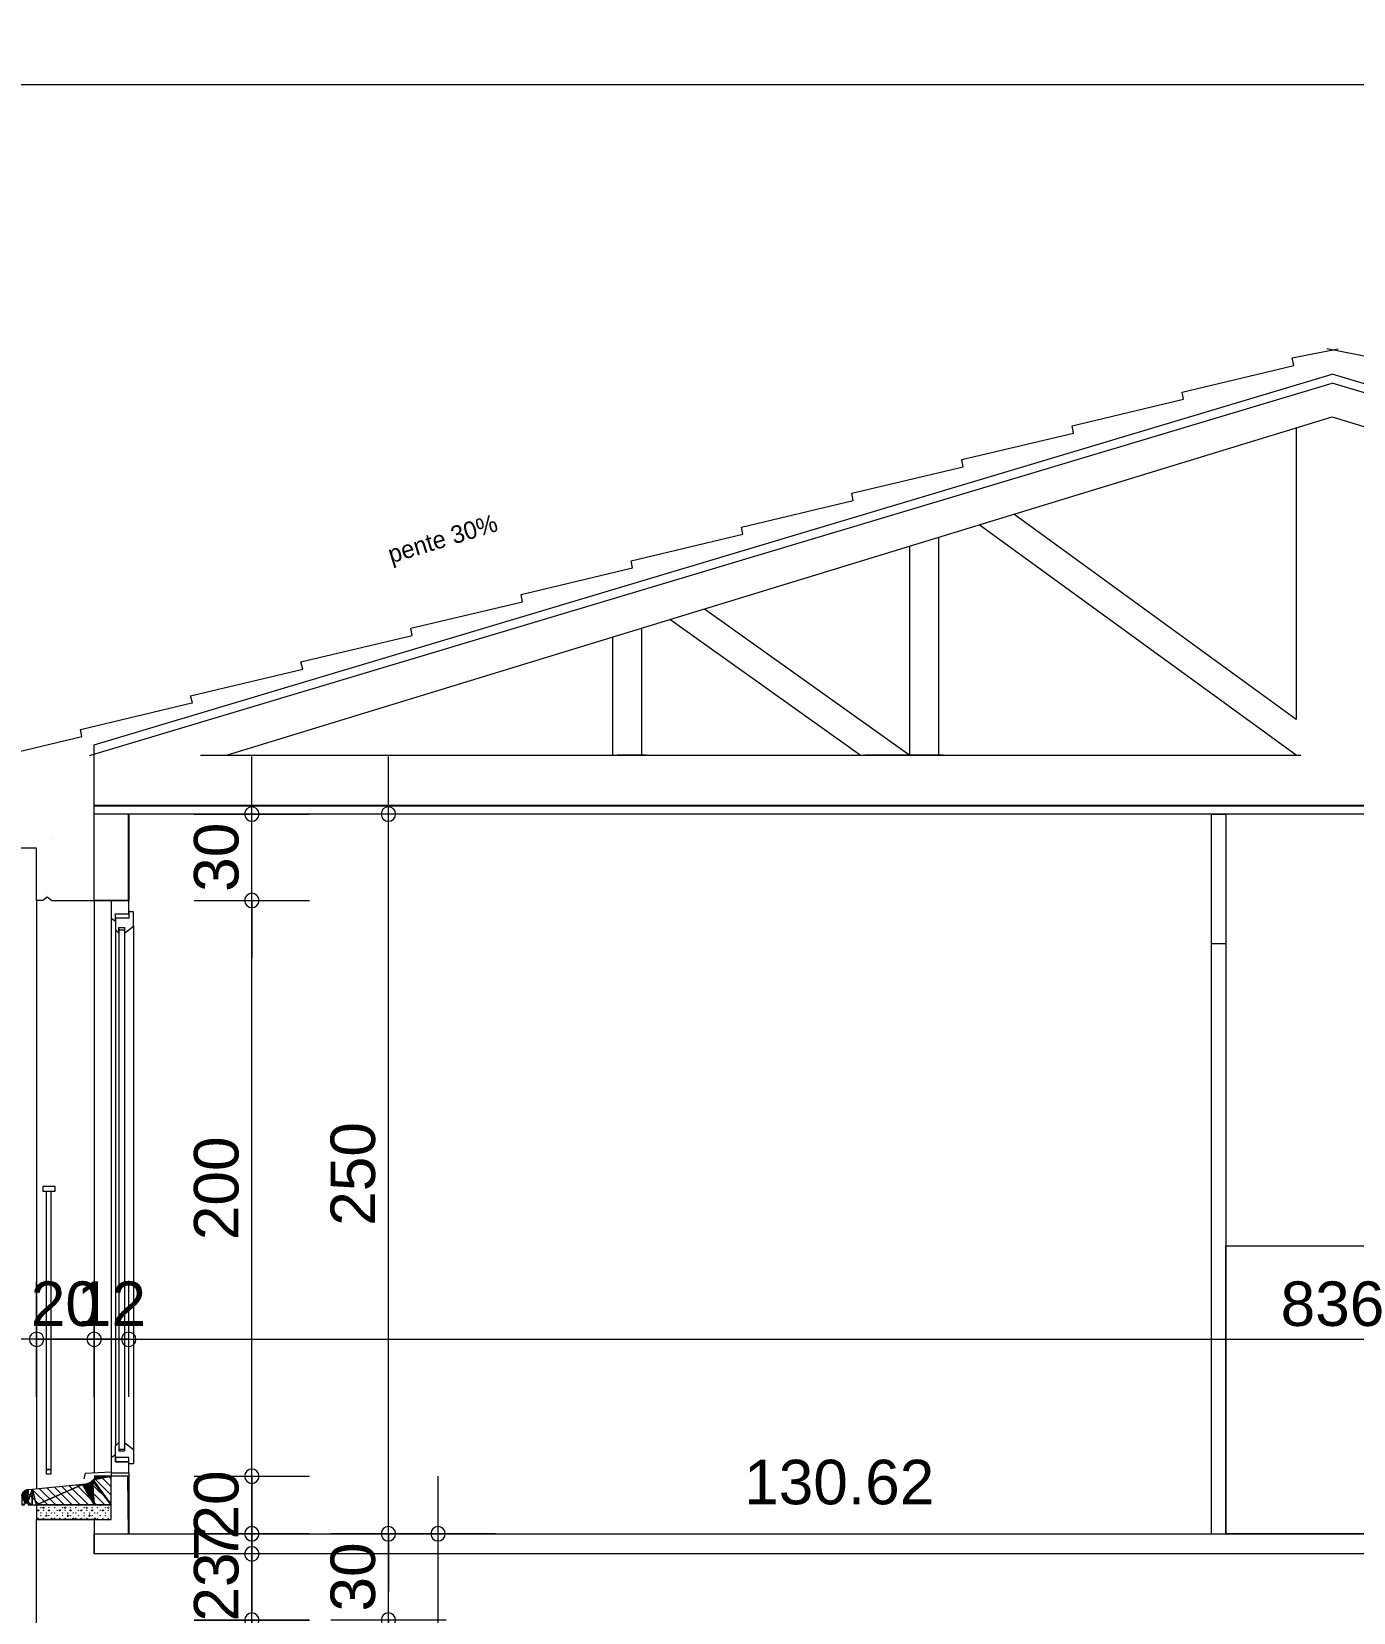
# Model space of a CAD drawing. Header units: metres. Extents: x 1.8 to 67.5, y -52.8 to -10.8.
# Drawn here: x 32.13 to 36.72, y -33.99 to -28.49 of the extents above; entities that cross this region are included whole.
import ezdxf
from ezdxf.enums import TextEntityAlignment as Align

# ---------------------------------------------------------------- set-up
doc = ezdxf.new("R2010")
doc.units = ezdxf.units.M
doc.header["$MEASUREMENT"] = 0
for name, color, linetype in [('Calque commun', 7, 'Continuous'), ('Calque4', 7, 'Continuous'), ('Cotations', 7, 'Continuous'), ('Textes', 7, 'Continuous')]:
    doc.layers.add(name, color=color, linetype=linetype)
doc.styles.add('Arial12', font='arial.ttf', dxfattribs={"height": 0.154626})
doc.styles.add('Arial9', font='arial.ttf', dxfattribs={"height": 0.154626})
doc.styles.add('Century Gothic14', font='GOTHIC.TTF', dxfattribs={"height": 0.061285})

# ---------------------------------------------------------------- blocks, each defined once
blk = doc.blocks.new('new183')
at = {"layer": 'Cotations', "color": 14, "linetype": 'Continuous', "lineweight": 9}
blk.add_arc((0, 0), 0.5, 0, 359.9994, dxfattribs=at)
blk = doc.blocks.new('new184')
at = {"layer": 'Cotations', "color": 14, "linetype": 'Continuous', "lineweight": 9}
blk.add_arc((0, 0), 0.5, 0, 359.9994, dxfattribs=at)
blk = doc.blocks.new('DimLine57541')
at = {"layer": 'Cotations', "color": 14, "linetype": 'Continuous', "lineweight": 9}
for p, q in [((32.8973, -33.7121), (32.8973, -33.5121)), ((33.0973, -33.7121), (32.6973, -33.7121)), ((32.8973, -33.7821), (32.8973, -33.7121)), ((33.0973, -33.7821), (32.6973, -33.7821)), ((32.8973, -33.7821), (32.8973, -33.9821))]:
    blk.add_line(p, q, dxfattribs=at)
at = {"layer": 'Cotations', "color": 14, "linetype": 'Continuous', "lineweight": 9, "xscale": 0.05000000074505806, "yscale": 0.05000000074505806, "zscale": 0.05000000074505806}
for name, p, rotation in [('new184', (32.8973, -33.7121), -90.00000000000001), ('new183', (32.8973, -33.7821), 90)]:
    blk.add_blockref(name, p, dxfattribs=dict(at, rotation=rotation))
at = {"layer": 'Cotations', "color": 7, "linetype": 'Continuous', "lineweight": 9, "style": 'Arial9'}
blk.add_text('7', height=0.1546, rotation=90, dxfattribs=at).set_placement((32.8973, -33.7471), align=Align.BOTTOM_CENTER)
blk = doc.blocks.new('new185')
at = {"layer": 'Cotations', "color": 14, "linetype": 'Continuous', "lineweight": 9}
blk.add_arc((0, 0), 0.5, 0, 359.9994, dxfattribs=at)
blk = doc.blocks.new('new186')
at = {"layer": 'Cotations', "color": 14, "linetype": 'Continuous', "lineweight": 9}
blk.add_arc((0, 0), 0.5, 0, 359.9994, dxfattribs=at)
blk = doc.blocks.new('DimLine57547')
at = {"layer": 'Cotations', "color": 14, "linetype": 'Continuous', "lineweight": 9}
for p, q in [((32.8973, -33.7821), (32.8973, -33.5821)), ((33.0973, -33.7821), (32.6973, -33.7821)), ((32.8973, -34.0121), (32.8973, -33.7821)), ((33.0973, -34.0121), (32.6973, -34.0121)), ((32.8973, -34.0121), (32.8973, -34.2121))]:
    blk.add_line(p, q, dxfattribs=at)
at = {"layer": 'Cotations', "color": 14, "linetype": 'Continuous', "lineweight": 9, "xscale": 0.05000000074505806, "yscale": 0.05000000074505806, "zscale": 0.05000000074505806}
for name, p, rotation in [('new186', (32.8973, -33.7821), -90.00000000000001), ('new185', (32.8973, -34.0121), 90)]:
    blk.add_blockref(name, p, dxfattribs=dict(at, rotation=rotation))
at = {"layer": 'Cotations', "color": 7, "linetype": 'Continuous', "lineweight": 9, "style": 'Arial9'}
blk.add_text('23', height=0.15463, rotation=90, dxfattribs=at).set_placement((32.8973, -33.8971), align=Align.BOTTOM_CENTER)
blk = doc.blocks.new('new189')
at = {"layer": 'Cotations', "color": 14, "linetype": 'Continuous', "lineweight": 9}
blk.add_arc((0, 0), 0.5, 0, 359.9994, dxfattribs=at)
blk = doc.blocks.new('new190')
at = {"layer": 'Cotations', "color": 14, "linetype": 'Continuous', "lineweight": 9}
blk.add_arc((0, 0), 0.5, 0, 359.9994, dxfattribs=at)
blk = doc.blocks.new('DimLine57559')
at = {"layer": 'Cotations', "color": 14, "linetype": 'Continuous', "lineweight": 9}
for p, q in [((33.3717, -31.2121), (33.3717, -31.0121)), ((33.5718, -31.2121), (33.1717, -31.2121)), ((33.3717, -33.7121), (33.3717, -31.2121)), ((33.5718, -33.7121), (33.1717, -33.7121)), ((33.3717, -33.7121), (33.3717, -33.9121))]:
    blk.add_line(p, q, dxfattribs=at)
at = {"layer": 'Cotations', "color": 14, "linetype": 'Continuous', "lineweight": 9, "xscale": 0.05000000074505806, "yscale": 0.05000000074505806, "zscale": 0.05000000074505806}
for name, p, rotation in [('new190', (33.3717, -31.2121), -90.00000000000001), ('new189', (33.3717, -33.7121), 90)]:
    blk.add_blockref(name, p, dxfattribs=dict(at, rotation=rotation))
at = {"layer": 'Cotations', "color": 7, "linetype": 'Continuous', "lineweight": 9, "style": 'Arial9'}
blk.add_text('250', height=0.15463, rotation=90, dxfattribs=at).set_placement((33.3717, -32.4621), align=Align.BOTTOM_CENTER)
blk = doc.blocks.new('new191')
at = {"layer": 'Cotations', "color": 14, "linetype": 'Continuous', "lineweight": 9}
blk.add_arc((0, 0), 0.5, 0, 359.9994, dxfattribs=at)
blk = doc.blocks.new('new192')
at = {"layer": 'Cotations', "color": 14, "linetype": 'Continuous', "lineweight": 9}
blk.add_arc((0, 0), 0.5, 0, 359.9994, dxfattribs=at)
blk = doc.blocks.new('DimLine57565')
at = {"layer": 'Cotations', "color": 14, "linetype": 'Continuous', "lineweight": 9}
for p, q in [((33.3717, -33.7121), (33.3717, -33.5121)), ((33.5718, -33.7121), (33.1717, -33.7121)), ((33.3717, -34.0121), (33.3717, -33.7121)), ((33.5718, -34.0121), (33.1717, -34.0121)), ((33.3717, -34.0121), (33.3717, -34.2121))]:
    blk.add_line(p, q, dxfattribs=at)
at = {"layer": 'Cotations', "color": 14, "linetype": 'Continuous', "lineweight": 9, "xscale": 0.05000000074505806, "yscale": 0.05000000074505806, "zscale": 0.05000000074505806}
for name, p, rotation in [('new192', (33.3717, -33.7121), -90.00000000000001), ('new191', (33.3717, -34.0121), 90)]:
    blk.add_blockref(name, p, dxfattribs=dict(at, rotation=rotation))
at = {"layer": 'Cotations', "color": 7, "linetype": 'Continuous', "lineweight": 9, "style": 'Arial9'}
blk.add_text('30', height=0.15463, rotation=90, dxfattribs=at).set_placement((33.3717, -33.8621), align=Align.BOTTOM_CENTER)
blk = doc.blocks.new('new193')
at = {"layer": 'Cotations', "color": 14, "linetype": 'Continuous', "lineweight": 9}
blk.add_arc((0, 0), 0.5, 0, 359.9994, dxfattribs=at)
blk = doc.blocks.new('new194')
at = {"layer": 'Cotations', "color": 14, "linetype": 'Continuous', "lineweight": 9}
blk.add_arc((0, 0), 0.5, 0, 359.9994, dxfattribs=at)
blk = doc.blocks.new('DimLine57571')
at = {"layer": 'Cotations', "color": 14, "linetype": 'Continuous', "lineweight": 9}
for p, q in [((33.3717, -34.0121), (33.3717, -33.8121)), ((33.5718, -34.0121), (33.1717, -34.0121)), ((33.3717, -36.5121), (33.3717, -34.0121)), ((33.5718, -36.5121), (33.1717, -36.5121)), ((33.3717, -36.5121), (33.3717, -36.7121))]:
    blk.add_line(p, q, dxfattribs=at)
at = {"layer": 'Cotations', "color": 14, "linetype": 'Continuous', "lineweight": 9, "xscale": 0.05000000074505806, "yscale": 0.05000000074505806, "zscale": 0.05000000074505806}
for name, p, rotation in [('new194', (33.3717, -34.0121), -90.00000000000001), ('new193', (33.3717, -36.5121), 90)]:
    blk.add_blockref(name, p, dxfattribs=dict(at, rotation=rotation))
at = {"layer": 'Cotations', "color": 7, "linetype": 'Continuous', "lineweight": 9, "style": 'Arial9'}
blk.add_text('250', height=0.15463, rotation=90, dxfattribs=at).set_placement((33.3717, -35.2621), align=Align.BOTTOM_CENTER)
blk = doc.blocks.new('new201')
at = {"layer": 'Cotations', "color": 14, "linetype": 'Continuous', "lineweight": 9}
blk.add_arc((0, 0), 0.5, 0, 359.9994, dxfattribs=at)
blk = doc.blocks.new('new202')
at = {"layer": 'Cotations', "color": 14, "linetype": 'Continuous', "lineweight": 9}
blk.add_arc((0, 0), 0.5, 0, 359.9994, dxfattribs=at)
blk = doc.blocks.new('DimLine57665')
at = {"layer": 'Cotations', "color": 14, "linetype": 'Continuous', "lineweight": 9}
for p, q in [((32.8973, -33.5121), (32.8973, -33.3121)), ((32.6973, -33.5121), (33.0973, -33.5121)), ((32.8973, -33.7121), (32.8973, -33.5121)), ((32.6973, -33.7121), (33.0973, -33.7121)), ((32.8973, -33.7121), (32.8973, -33.9121))]:
    blk.add_line(p, q, dxfattribs=at)
at = {"layer": 'Cotations', "color": 14, "linetype": 'Continuous', "lineweight": 9, "xscale": 0.05000000074505806, "yscale": 0.05000000074505806, "zscale": 0.05000000074505806}
for name, p, rotation in [('new202', (32.8973, -33.5121), -90.00000000000001), ('new201', (32.8973, -33.7121), 90)]:
    blk.add_blockref(name, p, dxfattribs=dict(at, rotation=rotation))
at = {"layer": 'Cotations', "color": 7, "linetype": 'Continuous', "lineweight": 9, "style": 'Arial9'}
blk.add_text('20', height=0.15463, rotation=90, dxfattribs=at).set_placement((32.8973, -33.6121), align=Align.BOTTOM_CENTER)
blk = doc.blocks.new('new203')
at = {"layer": 'Cotations', "color": 14, "linetype": 'Continuous', "lineweight": 9}
blk.add_arc((0, 0), 0.5, 0, 359.9994, dxfattribs=at)
blk = doc.blocks.new('new204')
at = {"layer": 'Cotations', "color": 14, "linetype": 'Continuous', "lineweight": 9}
blk.add_arc((0, 0), 0.5, 0, 359.9994, dxfattribs=at)
blk = doc.blocks.new('DimLine57671')
at = {"layer": 'Cotations', "color": 14, "linetype": 'Continuous', "lineweight": 9}
for p, q in [((32.8973, -31.5121), (32.8973, -31.3121)), ((32.6973, -31.5121), (33.0973, -31.5121)), ((32.8973, -33.5121), (32.8973, -31.5121)), ((32.6973, -33.5121), (33.0973, -33.5121)), ((32.8973, -33.5121), (32.8973, -33.7121))]:
    blk.add_line(p, q, dxfattribs=at)
at = {"layer": 'Cotations', "color": 14, "linetype": 'Continuous', "lineweight": 9, "xscale": 0.05000000074505806, "yscale": 0.05000000074505806, "zscale": 0.05000000074505806}
for name, p, rotation in [('new204', (32.8973, -31.5121), -90.00000000000001), ('new203', (32.8973, -33.5121), 90)]:
    blk.add_blockref(name, p, dxfattribs=dict(at, rotation=rotation))
at = {"layer": 'Cotations', "color": 7, "linetype": 'Continuous', "lineweight": 9, "style": 'Arial9'}
blk.add_text('200', height=0.15463, rotation=90, dxfattribs=at).set_placement((32.8973, -32.5121), align=Align.BOTTOM_CENTER)
blk = doc.blocks.new('new205')
at = {"layer": 'Cotations', "color": 14, "linetype": 'Continuous', "lineweight": 9}
blk.add_arc((0, 0), 0.5, 0, 359.9994, dxfattribs=at)
blk = doc.blocks.new('new206')
at = {"layer": 'Cotations', "color": 14, "linetype": 'Continuous', "lineweight": 9}
blk.add_arc((0, 0), 0.5, 0, 359.9994, dxfattribs=at)
blk = doc.blocks.new('DimLine57677')
at = {"layer": 'Cotations', "color": 14, "linetype": 'Continuous', "lineweight": 9}
for p, q in [((32.8973, -31.2121), (32.8973, -31.0121)), ((32.6973, -31.2121), (33.0973, -31.2121)), ((32.8973, -31.5121), (32.8973, -31.2121)), ((32.6973, -31.5121), (33.0973, -31.5121)), ((32.8973, -31.5121), (32.8973, -31.7121))]:
    blk.add_line(p, q, dxfattribs=at)
at = {"layer": 'Cotations', "color": 14, "linetype": 'Continuous', "lineweight": 9, "xscale": 0.05000000074505806, "yscale": 0.05000000074505806, "zscale": 0.05000000074505806}
for name, p, rotation in [('new206', (32.8973, -31.2121), -90.00000000000001), ('new205', (32.8973, -31.5121), 90)]:
    blk.add_blockref(name, p, dxfattribs=dict(at, rotation=rotation))
at = {"layer": 'Cotations', "color": 7, "linetype": 'Continuous', "lineweight": 9, "style": 'Arial9'}
blk.add_text('30', height=0.15463, rotation=90, dxfattribs=at).set_placement((32.8973, -31.3621), align=Align.BOTTOM_CENTER)
blk = doc.blocks.new('new207')
at = {"layer": 'Cotations', "color": 14, "linetype": 'Continuous', "lineweight": 9}
blk.add_arc((0, 0), 0.5, 0, 359.9994, dxfattribs=at)
blk = doc.blocks.new('new208')
at = {"layer": 'Cotations', "color": 14, "linetype": 'Continuous', "lineweight": 9}
blk.add_arc((0, 0), 0.5, 0, 359.9994, dxfattribs=at)
blk = doc.blocks.new('DimLine57688')
at = {"layer": 'Cotations', "color": 14, "linetype": 'Continuous', "lineweight": 9}
for p, q in [((32.8973, -34.0121), (32.8973, -33.8121)), ((32.6973, -34.0121), (33.0973, -34.0121)), ((32.8973, -34.3121), (32.8973, -34.0121)), ((32.6973, -34.3121), (33.0973, -34.3121)), ((32.8973, -34.3121), (32.8973, -34.5121))]:
    blk.add_line(p, q, dxfattribs=at)
at = {"layer": 'Cotations', "color": 14, "linetype": 'Continuous', "lineweight": 9, "xscale": 0.05000000074505806, "yscale": 0.05000000074505806, "zscale": 0.05000000074505806}
for name, p, rotation in [('new208', (32.8973, -34.0121), -90.00000000000001), ('new207', (32.8973, -34.3121), 90)]:
    blk.add_blockref(name, p, dxfattribs=dict(at, rotation=rotation))
at = {"layer": 'Cotations', "color": 7, "linetype": 'Continuous', "lineweight": 9, "style": 'Arial9'}
blk.add_text('30', height=0.15463, rotation=90, dxfattribs=at).set_placement((32.8973, -34.1621), align=Align.BOTTOM_CENTER)
blk = doc.blocks.new('new225')
at = {"layer": 'Cotations', "color": 14, "linetype": 'Continuous', "lineweight": 9}
blk.add_arc((0, 0), 0.5, 0, 359.9994, dxfattribs=at)
blk = doc.blocks.new('new226')
at = {"layer": 'Cotations', "color": 14, "linetype": 'Continuous', "lineweight": 9}
blk.add_arc((0, 0), 0.5, 0, 359.9994, dxfattribs=at)
blk = doc.blocks.new('DimLine57781')
at = {"layer": 'Cotations', "color": 14, "linetype": 'Continuous', "lineweight": 9}
for p, q in [((33.5442, -33.7121), (33.5442, -33.5121)), ((33.7442, -33.7121), (33.3442, -33.7121)), ((33.5442, -36.5121), (33.5442, -33.7121)), ((33.7442, -36.5121), (33.3442, -36.5121)), ((33.5442, -36.5121), (33.5442, -36.7121))]:
    blk.add_line(p, q, dxfattribs=at)
at = {"layer": 'Cotations', "color": 14, "linetype": 'Continuous', "lineweight": 9, "xscale": 0.05000000074505806, "yscale": 0.05000000074505806, "zscale": 0.05000000074505806}
for name, p, rotation in [('new226', (33.5442, -33.7121), -90.00000000000001), ('new225', (33.5442, -36.5121), 90)]:
    blk.add_blockref(name, p, dxfattribs=dict(at, rotation=rotation))
at = {"layer": 'Cotations', "color": 7, "linetype": 'Continuous', "lineweight": 9, "style": 'Arial9'}
blk.add_text('280', height=0.15463, rotation=90, dxfattribs=at).set_placement((33.5441, -35.1121), align=Align.BOTTOM_CENTER)
blk = doc.blocks.new('new233')
at = {"layer": 'Cotations', "color": 14, "linetype": 'Continuous', "lineweight": 9}
blk.add_arc((0, 0), 0.5, 0, 359.9994, dxfattribs=at)
blk = doc.blocks.new('new234')
at = {"layer": 'Cotations', "color": 14, "linetype": 'Continuous', "lineweight": 9}
blk.add_arc((0, 0), 0.5, 0, 359.9994, dxfattribs=at)
blk = doc.blocks.new('DimLine57805')
at = {"layer": 'Cotations', "color": 14, "linetype": 'Continuous', "lineweight": 9}
for p, q in [((32.3497, -33.2366), (32.3497, -32.8366)), ((32.4697, -33.2366), (32.4697, -32.8366)), ((32.3497, -33.0366), (32.1497, -33.0366)), ((32.3497, -33.0366), (32.4697, -33.0366)), ((32.4697, -33.0366), (32.6698, -33.0366))]:
    blk.add_line(p, q, dxfattribs=at)
at = {"layer": 'Cotations', "color": 14, "linetype": 'Continuous', "lineweight": 9, "xscale": 0.05000000074505806, "yscale": 0.05000000074505806, "zscale": 0.05000000074505806}
blk.add_blockref('new233', (32.3498, -33.0366), dxfattribs=at)
at = {"layer": 'Cotations', "color": 14, "linetype": 'Continuous', "lineweight": 9, "xscale": 0.05000000074505806, "yscale": 0.05000000074505806, "zscale": 0.05000000074505806, "rotation": 180}
blk.add_blockref('new234', (32.4697, -33.0366), dxfattribs=at)
at = {"layer": 'Cotations', "color": 7, "linetype": 'Continuous', "lineweight": 9, "style": 'Arial9'}
blk.add_text('12', height=0.15463, dxfattribs=at).set_placement((32.4097, -33.0366), align=Align.BOTTOM_CENTER)
blk = doc.blocks.new('new235')
at = {"layer": 'Cotations', "color": 14, "linetype": 'Continuous', "lineweight": 9}
blk.add_arc((0, 0), 0.5, 0, 359.9994, dxfattribs=at)
blk = doc.blocks.new('new236')
at = {"layer": 'Cotations', "color": 14, "linetype": 'Continuous', "lineweight": 9}
blk.add_arc((0, 0), 0.5, 0, 359.9994, dxfattribs=at)
blk = doc.blocks.new('DimLine57811')
at = {"layer": 'Cotations', "color": 14, "linetype": 'Continuous', "lineweight": 9}
for p, q in [((32.1497, -33.2366), (32.1497, -32.8366)), ((32.3497, -33.2366), (32.3497, -32.8366)), ((32.1497, -33.0366), (31.9497, -33.0366)), ((32.1497, -33.0366), (32.3497, -33.0366)), ((32.3497, -33.0366), (32.5497, -33.0366))]:
    blk.add_line(p, q, dxfattribs=at)
at = {"layer": 'Cotations', "color": 14, "linetype": 'Continuous', "lineweight": 9, "xscale": 0.05000000074505806, "yscale": 0.05000000074505806, "zscale": 0.05000000074505806}
blk.add_blockref('new235', (32.1498, -33.0366), dxfattribs=at)
at = {"layer": 'Cotations', "color": 14, "linetype": 'Continuous', "lineweight": 9, "xscale": 0.05000000074505806, "yscale": 0.05000000074505806, "zscale": 0.05000000074505806, "rotation": 180}
blk.add_blockref('new236', (32.3498, -33.0366), dxfattribs=at)
at = {"layer": 'Cotations', "color": 7, "linetype": 'Continuous', "lineweight": 9, "style": 'Arial9'}
blk.add_text('20', height=0.15463, dxfattribs=at).set_placement((32.2497, -33.0366), align=Align.BOTTOM_CENTER)
blk = doc.blocks.new('new237')
at = {"layer": 'Cotations', "color": 14, "linetype": 'Continuous', "lineweight": 9}
blk.add_arc((0, 0), 0.5, 0, 359.9994, dxfattribs=at)
blk = doc.blocks.new('new238')
at = {"layer": 'Cotations', "color": 14, "linetype": 'Continuous', "lineweight": 9}
blk.add_arc((0, 0), 0.5, 0, 359.9994, dxfattribs=at)
blk = doc.blocks.new('DimLine57818')
at = {"layer": 'Cotations', "color": 14, "linetype": 'Continuous', "lineweight": 9}
for p, q in [((32.4697, -33.2366), (32.4697, -32.8366)), ((40.8314, -33.2366), (40.8314, -32.8366)), ((32.4697, -33.0366), (32.2697, -33.0366)), ((32.4697, -33.0366), (40.8314, -33.0366)), ((40.8314, -33.0366), (41.0314, -33.0366))]:
    blk.add_line(p, q, dxfattribs=at)
at = {"layer": 'Cotations', "color": 14, "linetype": 'Continuous', "lineweight": 9, "xscale": 0.05000000074505806, "yscale": 0.05000000074505806, "zscale": 0.05000000074505806}
blk.add_blockref('new237', (32.4697, -33.0366), dxfattribs=at)
at = {"layer": 'Cotations', "color": 14, "linetype": 'Continuous', "lineweight": 9, "xscale": 0.05000000074505806, "yscale": 0.05000000074505806, "zscale": 0.05000000074505806, "rotation": 180}
blk.add_blockref('new238', (40.8314, -33.0366), dxfattribs=at)
at = {"layer": 'Cotations', "color": 7, "linetype": 'Continuous', "lineweight": 9, "style": 'Arial9'}
blk.add_text('836', height=0.15463, dxfattribs=at).set_placement((36.6506, -33.0366), align=Align.BOTTOM_CENTER)
blk = doc.blocks.new('hatch')
at = {"layer": 'Calque commun', "color": 7, "linetype": 'Continuous', "lineweight": 9}
for p, q in [((32.3016, -33.6121), (32.2376, -33.5482)), ((32.3298, -33.6121), (32.2633, -33.5456)), ((32.3581, -33.6121), (32.289, -33.543)), ((32.3864, -33.6121), (32.3151, -33.5408)), ((32.4083, -33.6057), (32.3362, -33.5336)), ((32.4083, -33.5774), (32.3503, -33.5194)), ((32.4083, -33.5491), (32.3713, -33.5121)), ((32.4083, -33.5208), (32.3996, -33.5121)), ((32.1319, -33.6121), (32.0984, -33.5786)), ((32.1601, -33.6121), (32.1103, -33.5622)), ((32.1884, -33.6121), (32.1347, -33.5584)), ((32.2167, -33.6121), (32.1604, -33.5558)), ((32.245, -33.6121), (32.1862, -33.5533)), ((32.2733, -33.6121), (32.2119, -33.5507)), ((32.1036, -33.6121), (32.0983, -33.6068))]:
    blk.add_line(p, q, dxfattribs=at)
at = {"layer": 'Calque commun', "color": 7, "linetype": 'Continuous', "lineweight": 18}
mesh = blk.add_polyface(dxfattribs=at)
corners = [(32.1164, -33.6049), (32.1101, -33.5623), (32.1083, -33.5634), (32.1178, -33.6056), (32.1203, -33.5593), (32.0983, -33.6121), (32.1083, -33.6121), (32.1081, -33.6106), (32.1348, -33.6121), (32.1197, -33.6078), (32.1203, -33.6091), (32.1088, -33.6078), (32.1096, -33.6065), (32.1083, -33.6092), (32.3497, -33.6121), (32.3132, -33.541), (32.3094, -33.541), (32.4083, -33.5121), (32.3462, -33.525), (32.4083, -33.6121), (32.0987, -33.5771), (32.0983, -33.5792), (32.115, -33.6045), (32.1121, -33.6049), (32.1135, -33.6045), (32.1107, -33.6056), (32.3409, -33.5303), (32.3379, -33.5326), (32.1022, -33.5694), (32.1011, -33.5712), (32.116, -33.56), (32.114, -33.5606), (32.1497, -33.6121), (32.1204, -33.6106), (32.1203, -33.6121), (32.1001, -33.5731), (32.0993, -33.5751), (32.1348, -33.5584), (32.1189, -33.6065), (32.317, -33.5407), (32.3279, -33.5379), (32.3243, -33.5391), (32.1035, -33.5677), (32.1066, -33.5647), (32.105, -33.5661), (32.3507, -33.5189), (32.3486, -33.522), (32.3525, -33.5156), (32.3437, -33.5277), (32.3314, -33.5364), (32.3207, -33.54), (32.3347, -33.5346), (32.1181, -33.5595), (32.112, -33.5613), (32.354, -33.5121)]
mesh.append_faces([[corners[k] for k in face] for face in [(42, 43, 44), (1, 31, 53)]], dxfattribs={"vtx0": -1, "color": 7})
mesh.append_faces([[corners[k] for k in face] for face in [(17, 18, 19), (20, 22, 36), (4, 3, 37)]], dxfattribs={"vtx0": -1, "vtx1": -1, "color": 7})
mesh.append_faces([[corners[k] for k in face] for face in [(8, 37, 3), (0, 31, 1), (22, 29, 36), (22, 43, 42), (0, 4, 30)]], dxfattribs={"vtx0": -1, "vtx1": -1, "vtx2": -1, "color": 7})
mesh.append_faces([[corners[k] for k in face] for face in [(0, 1, 2), (8, 9, 10), (14, 15, 16), (22, 28, 29), (0, 30, 31), (8, 3, 38), (8, 38, 9), (22, 42, 28), (48, 14, 19), (22, 2, 43)]], dxfattribs={"vtx0": -1, "vtx2": -1, "color": 7})
mesh.append_faces([[corners[k] for k in face] for face in [(0, 3, 4), (11, 12, 5), (13, 11, 5), (20, 21, 22), (23, 24, 21), (21, 5, 12), (12, 25, 21), (26, 27, 14), (25, 23, 21), (32, 14, 16), (16, 37, 32), (39, 15, 14), (40, 41, 14), (45, 46, 17), (47, 45, 17), (48, 26, 14), (18, 48, 19), (46, 18, 17), (49, 40, 14), (7, 13, 5), (41, 50, 14), (27, 51, 14), (51, 49, 14), (10, 33, 8), (24, 22, 21), (22, 0, 2), (8, 32, 37), (50, 39, 14)]], dxfattribs={"vtx1": -1, "vtx2": -1, "color": 7})
mesh.append_faces([[corners[k] for k in face] for face in [(5, 6, 7), (33, 34, 8), (29, 35, 36), (4, 52, 30), (17, 54, 47)]], dxfattribs={"vtx2": -1, "color": 7})
blk = doc.blocks.new('Block57870')
at = {"layer": 'Calque commun', "color": 7, "linetype": 'Continuous', "lineweight": 9}
for p, q in [((32.1533, -33.6309), (32.1542, -33.6292)), ((32.1542, -33.6325), (32.1533, -33.6309)), ((32.1542, -33.6292), (32.1561, -33.6292)), ((32.1561, -33.6325), (32.1542, -33.6325)), ((32.1545, -33.659), (32.1551, -33.6584)), ((32.1551, -33.6596), (32.1545, -33.659)), ((32.1551, -33.6584), (32.1558, -33.659)), ((32.1558, -33.659), (32.1551, -33.6596)), ((32.1561, -33.6292), (32.157, -33.6309)), ((32.157, -33.6309), (32.1561, -33.6325)), ((32.1645, -33.6127), (32.1639, -33.6121)), ((32.1639, -33.6215), (32.1645, -33.6209)), ((32.1645, -33.6221), (32.1639, -33.6215)), ((32.1639, -33.6402), (32.1645, -33.6396)), ((32.1645, -33.6409), (32.1639, -33.6402)), ((32.1639, -33.6496), (32.1645, -33.649)), ((32.1645, -33.6502), (32.1639, -33.6496)), ((32.1651, -33.6121), (32.1645, -33.6127)), ((32.1645, -33.6209), (32.1651, -33.6215)), ((32.1651, -33.6215), (32.1645, -33.6221)), ((32.1645, -33.6396), (32.1651, -33.6402)), ((32.1651, -33.6402), (32.1645, -33.6409)), ((32.1645, -33.649), (32.1651, -33.6496)), ((32.1651, -33.6496), (32.1645, -33.6502)), ((32.172, -33.6215), (32.1729, -33.6199)), ((32.1729, -33.6231), (32.172, -33.6215)), ((32.1729, -33.6199), (32.1748, -33.6199)), ((32.1748, -33.6231), (32.1729, -33.6231)), ((32.1733, -33.6309), (32.1739, -33.6302)), ((32.1739, -33.6315), (32.1733, -33.6309)), ((32.1733, -33.659), (32.1739, -33.6584)), ((32.1739, -33.6596), (32.1733, -33.659)), ((32.1739, -33.6302), (32.1745, -33.6309)), ((32.1745, -33.6309), (32.1739, -33.6315)), ((32.1739, -33.6584), (32.1745, -33.659)), ((32.1745, -33.659), (32.1739, -33.6596)), ((32.1748, -33.6199), (32.1758, -33.6215)), ((32.1758, -33.6215), (32.1748, -33.6231)), ((32.1823, -33.648), (32.1814, -33.6496)), ((32.1814, -33.6496), (32.1823, -33.6512)), ((32.1833, -33.648), (32.1823, -33.648)), ((32.1823, -33.6512), (32.1833, -33.6512)), ((32.1833, -33.6396), (32.1826, -33.6402)), ((32.1826, -33.6402), (32.1833, -33.6409)), ((32.1833, -33.6396), (32.1839, -33.6402)), ((32.1839, -33.6402), (32.1833, -33.6409)), ((32.1833, -33.648), (32.1842, -33.648)), ((32.1842, -33.6512), (32.1833, -33.6512)), ((32.1842, -33.648), (32.1851, -33.6496)), ((32.1851, -33.6496), (32.1842, -33.6512)), ((32.1908, -33.6309), (32.1917, -33.6292)), ((32.1917, -33.6325), (32.1908, -33.6309)), ((32.1917, -33.6292), (32.1936, -33.6292)), ((32.1936, -33.6325), (32.1917, -33.6325)), ((32.192, -33.6215), (32.1926, -33.6209)), ((32.1926, -33.6221), (32.192, -33.6215)), ((32.192, -33.6496), (32.1926, -33.649)), ((32.1926, -33.6502), (32.192, -33.6496)), ((32.1926, -33.6209), (32.1933, -33.6215)), ((32.1933, -33.6215), (32.1926, -33.6221)), ((32.1926, -33.649), (32.1933, -33.6496)), ((32.1933, -33.6496), (32.1926, -33.6502)), ((32.1936, -33.6292), (32.1945, -33.6309)), ((32.1945, -33.6309), (32.1936, -33.6325)), ((32.2001, -33.659), (32.2011, -33.6574)), ((32.2011, -33.6606), (32.2001, -33.659)), ((32.2011, -33.6574), (32.2029, -33.6574)), ((32.2014, -33.6402), (32.202, -33.6396)), ((32.202, -33.6409), (32.2014, -33.6402)), ((32.202, -33.6396), (32.2026, -33.6402)), ((32.2026, -33.6402), (32.202, -33.6409)), ((32.2029, -33.6574), (32.2039, -33.659)), ((32.2039, -33.659), (32.2029, -33.6606)), ((32.2108, -33.6215), (32.2114, -33.6209)), ((32.2114, -33.6221), (32.2108, -33.6215)), ((32.2108, -33.6402), (32.2114, -33.6396)), ((32.2114, -33.6409), (32.2108, -33.6402)), ((32.2108, -33.659), (32.2114, -33.6584)), ((32.2114, -33.6596), (32.2108, -33.659)), ((32.2114, -33.6209), (32.212, -33.6215)), ((32.212, -33.6215), (32.2114, -33.6221)), ((32.2114, -33.6396), (32.212, -33.6402)), ((32.212, -33.6402), (32.2114, -33.6409)), ((32.2114, -33.6584), (32.212, -33.659)), ((32.212, -33.659), (32.2114, -33.6596)), ((32.2198, -33.6137), (32.2189, -33.6121)), ((32.2217, -33.6137), (32.2198, -33.6137)), ((32.2201, -33.6309), (32.2208, -33.6302)), ((32.2208, -33.6315), (32.2201, -33.6309)), ((32.2201, -33.6496), (32.2208, -33.649)), ((32.2208, -33.6502), (32.2201, -33.6496)), ((32.2208, -33.6302), (32.2214, -33.6309)), ((32.2214, -33.6309), (32.2208, -33.6315)), ((32.2208, -33.649), (32.2214, -33.6496)), ((32.2214, -33.6496), (32.2208, -33.6502)), ((32.2226, -33.6121), (32.2217, -33.6137)), ((32.2283, -33.6309), (32.2292, -33.6292)), ((32.2292, -33.6325), (32.2283, -33.6309)), ((32.2292, -33.6292), (32.2311, -33.6292)), ((32.2311, -33.6325), (32.2292, -33.6325)), ((32.2295, -33.659), (32.2301, -33.6584)), ((32.2301, -33.6596), (32.2295, -33.659)), ((32.2301, -33.6584), (32.2308, -33.659)), ((32.2308, -33.659), (32.2301, -33.6596)), ((32.2311, -33.6292), (32.232, -33.6309)), ((32.232, -33.6309), (32.2311, -33.6325)), ((32.2395, -33.6127), (32.2389, -33.6121)), ((32.2389, -33.6215), (32.2395, -33.6209)), ((32.2395, -33.6221), (32.2389, -33.6215)), ((32.2389, -33.6402), (32.2395, -33.6396)), ((32.2395, -33.6409), (32.2389, -33.6402)), ((32.2389, -33.6496), (32.2395, -33.649)), ((32.2395, -33.6502), (32.2389, -33.6496)), ((32.2401, -33.6121), (32.2395, -33.6127)), ((32.2395, -33.6209), (32.2401, -33.6215)), ((32.2401, -33.6215), (32.2395, -33.6221)), ((32.2395, -33.6396), (32.2401, -33.6402)), ((32.2401, -33.6402), (32.2395, -33.6409)), ((32.2395, -33.649), (32.2401, -33.6496)), ((32.2401, -33.6496), (32.2395, -33.6502)), ((32.247, -33.6215), (32.2479, -33.6199)), ((32.2479, -33.6231), (32.247, -33.6215)), ((32.2479, -33.6199), (32.2498, -33.6199)), ((32.2498, -33.6231), (32.2479, -33.6231)), ((32.2483, -33.6309), (32.2489, -33.6302)), ((32.2489, -33.6315), (32.2483, -33.6309)), ((32.2483, -33.659), (32.2489, -33.6584)), ((32.2489, -33.6596), (32.2483, -33.659)), ((32.2489, -33.6302), (32.2495, -33.6309)), ((32.2495, -33.6309), (32.2489, -33.6315)), ((32.2489, -33.6584), (32.2495, -33.659)), ((32.2495, -33.659), (32.2489, -33.6596)), ((32.2498, -33.6199), (32.2508, -33.6215)), ((32.2508, -33.6215), (32.2498, -33.6231)), ((32.2573, -33.648), (32.2564, -33.6496)), ((32.2564, -33.6496), (32.2573, -33.6512)), ((32.2583, -33.648), (32.2573, -33.648)), ((32.2573, -33.6512), (32.2583, -33.6512)), ((32.2583, -33.6396), (32.2576, -33.6402)), ((32.2576, -33.6402), (32.2583, -33.6409)), ((32.2583, -33.6396), (32.2589, -33.6402)), ((32.2589, -33.6402), (32.2583, -33.6409)), ((32.2583, -33.648), (32.2592, -33.648)), ((32.2592, -33.6512), (32.2583, -33.6512)), ((32.2592, -33.648), (32.2601, -33.6496)), ((32.2601, -33.6496), (32.2592, -33.6512)), ((32.2658, -33.6309), (32.2667, -33.6292)), ((32.2667, -33.6325), (32.2658, -33.6309)), ((32.2667, -33.6292), (32.2686, -33.6292)), ((32.2686, -33.6325), (32.2667, -33.6325)), ((32.267, -33.6215), (32.2676, -33.6209)), ((32.2676, -33.6221), (32.267, -33.6215)), ((32.267, -33.6496), (32.2676, -33.649)), ((32.2676, -33.6502), (32.267, -33.6496)), ((32.2676, -33.6209), (32.2683, -33.6215)), ((32.2683, -33.6215), (32.2676, -33.6221)), ((32.2676, -33.649), (32.2683, -33.6496)), ((32.2683, -33.6496), (32.2676, -33.6502)), ((32.2686, -33.6292), (32.2695, -33.6309)), ((32.2695, -33.6309), (32.2686, -33.6325)), ((32.2751, -33.659), (32.2761, -33.6574)), ((32.2761, -33.6606), (32.2751, -33.659)), ((32.2761, -33.6574), (32.2779, -33.6574)), ((32.2764, -33.6402), (32.277, -33.6396)), ((32.277, -33.6409), (32.2764, -33.6402)), ((32.277, -33.6396), (32.2776, -33.6402)), ((32.2776, -33.6402), (32.277, -33.6409)), ((32.2779, -33.6574), (32.2789, -33.659)), ((32.2789, -33.659), (32.2779, -33.6606)), ((32.2858, -33.6215), (32.2864, -33.6209)), ((32.2864, -33.6221), (32.2858, -33.6215)), ((32.2858, -33.6402), (32.2864, -33.6396)), ((32.2864, -33.6409), (32.2858, -33.6402)), ((32.2858, -33.659), (32.2864, -33.6584)), ((32.2864, -33.6596), (32.2858, -33.659)), ((32.2864, -33.6209), (32.287, -33.6215)), ((32.287, -33.6215), (32.2864, -33.6221)), ((32.2864, -33.6396), (32.287, -33.6402)), ((32.287, -33.6402), (32.2864, -33.6409)), ((32.2864, -33.6584), (32.287, -33.659)), ((32.287, -33.659), (32.2864, -33.6596)), ((32.2948, -33.6137), (32.2939, -33.6121)), ((32.2967, -33.6137), (32.2948, -33.6137)), ((32.2951, -33.6309), (32.2958, -33.6302)), ((32.2958, -33.6315), (32.2951, -33.6309)), ((32.2951, -33.6496), (32.2958, -33.649)), ((32.2958, -33.6502), (32.2951, -33.6496)), ((32.2958, -33.6302), (32.2964, -33.6309)), ((32.2964, -33.6309), (32.2958, -33.6315)), ((32.2958, -33.649), (32.2964, -33.6496)), ((32.2964, -33.6496), (32.2958, -33.6502)), ((32.2976, -33.6121), (32.2967, -33.6137)), ((32.3033, -33.6309), (32.3042, -33.6292)), ((32.3042, -33.6325), (32.3033, -33.6309)), ((32.3042, -33.6292), (32.3061, -33.6292)), ((32.3061, -33.6325), (32.3042, -33.6325)), ((32.3045, -33.659), (32.3051, -33.6584)), ((32.3051, -33.6596), (32.3045, -33.659)), ((32.3051, -33.6584), (32.3058, -33.659)), ((32.3058, -33.659), (32.3051, -33.6596)), ((32.3061, -33.6292), (32.307, -33.6309)), ((32.307, -33.6309), (32.3061, -33.6325)), ((32.3145, -33.6127), (32.3139, -33.6121)), ((32.3139, -33.6215), (32.3145, -33.6209)), ((32.3145, -33.6221), (32.3139, -33.6215)), ((32.3139, -33.6402), (32.3145, -33.6396)), ((32.3145, -33.6409), (32.3139, -33.6402)), ((32.3139, -33.6496), (32.3145, -33.649)), ((32.3145, -33.6502), (32.3139, -33.6496)), ((32.3151, -33.6121), (32.3145, -33.6127)), ((32.3145, -33.6209), (32.3151, -33.6215)), ((32.3151, -33.6215), (32.3145, -33.6221)), ((32.3145, -33.6396), (32.3151, -33.6402)), ((32.3151, -33.6402), (32.3145, -33.6409)), ((32.3145, -33.649), (32.3151, -33.6496)), ((32.3151, -33.6496), (32.3145, -33.6502)), ((32.322, -33.6215), (32.3229, -33.6199)), ((32.3229, -33.6231), (32.322, -33.6215)), ((32.3229, -33.6199), (32.3248, -33.6199)), ((32.3248, -33.6231), (32.3229, -33.6231)), ((32.3233, -33.6309), (32.3239, -33.6302)), ((32.3239, -33.6315), (32.3233, -33.6309)), ((32.3233, -33.659), (32.3239, -33.6584)), ((32.3239, -33.6596), (32.3233, -33.659)), ((32.3239, -33.6302), (32.3245, -33.6309)), ((32.3245, -33.6309), (32.3239, -33.6315)), ((32.3239, -33.6584), (32.3245, -33.659)), ((32.3245, -33.659), (32.3239, -33.6596)), ((32.3248, -33.6199), (32.3258, -33.6215)), ((32.3258, -33.6215), (32.3248, -33.6231)), ((32.3323, -33.648), (32.3314, -33.6496)), ((32.3314, -33.6496), (32.3323, -33.6512)), ((32.3333, -33.648), (32.3323, -33.648)), ((32.3323, -33.6512), (32.3333, -33.6512)), ((32.3333, -33.6396), (32.3326, -33.6402)), ((32.3326, -33.6402), (32.3333, -33.6409)), ((32.3333, -33.6396), (32.3339, -33.6402)), ((32.3339, -33.6402), (32.3333, -33.6409)), ((32.3333, -33.648), (32.3342, -33.648)), ((32.3342, -33.6512), (32.3333, -33.6512)), ((32.3342, -33.648), (32.3351, -33.6496)), ((32.3351, -33.6496), (32.3342, -33.6512)), ((32.3408, -33.6309), (32.3417, -33.6292)), ((32.3417, -33.6325), (32.3408, -33.6309)), ((32.3417, -33.6292), (32.3436, -33.6292)), ((32.3436, -33.6325), (32.3417, -33.6325)), ((32.342, -33.6215), (32.3426, -33.6209)), ((32.3426, -33.6221), (32.342, -33.6215)), ((32.342, -33.6496), (32.3426, -33.649)), ((32.3426, -33.6502), (32.342, -33.6496)), ((32.3426, -33.6209), (32.3433, -33.6215)), ((32.3433, -33.6215), (32.3426, -33.6221)), ((32.3426, -33.649), (32.3433, -33.6496)), ((32.3433, -33.6496), (32.3426, -33.6502)), ((32.3436, -33.6292), (32.3445, -33.6309)), ((32.3445, -33.6309), (32.3436, -33.6325)), ((32.3501, -33.659), (32.3511, -33.6574)), ((32.3511, -33.6606), (32.3501, -33.659)), ((32.3511, -33.6574), (32.3529, -33.6574)), ((32.3514, -33.6402), (32.352, -33.6396)), ((32.352, -33.6409), (32.3514, -33.6402)), ((32.352, -33.6396), (32.3526, -33.6402)), ((32.3526, -33.6402), (32.352, -33.6409)), ((32.3529, -33.6574), (32.3539, -33.659)), ((32.3539, -33.659), (32.3529, -33.6606)), ((32.3608, -33.6215), (32.3614, -33.6209)), ((32.3614, -33.6221), (32.3608, -33.6215)), ((32.3608, -33.6402), (32.3614, -33.6396)), ((32.3614, -33.6409), (32.3608, -33.6402)), ((32.3608, -33.659), (32.3614, -33.6584)), ((32.3614, -33.6596), (32.3608, -33.659)), ((32.3614, -33.6209), (32.362, -33.6215)), ((32.362, -33.6215), (32.3614, -33.6221)), ((32.3614, -33.6396), (32.362, -33.6402)), ((32.362, -33.6402), (32.3614, -33.6409)), ((32.3614, -33.6584), (32.362, -33.659)), ((32.362, -33.659), (32.3614, -33.6596)), ((32.3698, -33.6137), (32.3689, -33.6121)), ((32.3717, -33.6137), (32.3698, -33.6137)), ((32.3701, -33.6309), (32.3708, -33.6302)), ((32.3708, -33.6315), (32.3701, -33.6309)), ((32.3701, -33.6496), (32.3708, -33.649)), ((32.3708, -33.6502), (32.3701, -33.6496)), ((32.3708, -33.6302), (32.3714, -33.6309)), ((32.3714, -33.6309), (32.3708, -33.6315)), ((32.3708, -33.649), (32.3714, -33.6496)), ((32.3714, -33.6496), (32.3708, -33.6502)), ((32.3726, -33.6121), (32.3717, -33.6137)), ((32.3783, -33.6309), (32.3792, -33.6292)), ((32.3792, -33.6325), (32.3783, -33.6309)), ((32.3792, -33.6292), (32.3811, -33.6292)), ((32.3811, -33.6325), (32.3792, -33.6325)), ((32.3795, -33.659), (32.3801, -33.6584)), ((32.3801, -33.6596), (32.3795, -33.659)), ((32.3801, -33.6584), (32.3808, -33.659)), ((32.3808, -33.659), (32.3801, -33.6596)), ((32.3811, -33.6292), (32.382, -33.6309)), ((32.382, -33.6309), (32.3811, -33.6325)), ((32.3895, -33.6127), (32.3889, -33.6121)), ((32.3889, -33.6215), (32.3895, -33.6209)), ((32.3895, -33.6221), (32.3889, -33.6215)), ((32.3889, -33.6402), (32.3895, -33.6396)), ((32.3895, -33.6409), (32.3889, -33.6402)), ((32.3889, -33.6496), (32.3895, -33.649)), ((32.3895, -33.6502), (32.3889, -33.6496)), ((32.3901, -33.6121), (32.3895, -33.6127)), ((32.3895, -33.6209), (32.3901, -33.6215)), ((32.3901, -33.6215), (32.3895, -33.6221)), ((32.3895, -33.6396), (32.3901, -33.6402)), ((32.3901, -33.6402), (32.3895, -33.6409)), ((32.3895, -33.649), (32.3901, -33.6496)), ((32.3901, -33.6496), (32.3895, -33.6502)), ((32.397, -33.6215), (32.3979, -33.6199)), ((32.3979, -33.6231), (32.397, -33.6215)), ((32.3979, -33.6199), (32.3998, -33.6199)), ((32.3998, -33.6231), (32.3979, -33.6231)), ((32.3983, -33.6309), (32.3989, -33.6302)), ((32.3989, -33.6315), (32.3983, -33.6309)), ((32.3983, -33.659), (32.3989, -33.6584)), ((32.3989, -33.6596), (32.3983, -33.659)), ((32.3989, -33.6302), (32.3995, -33.6309)), ((32.3995, -33.6309), (32.3989, -33.6315)), ((32.3989, -33.6584), (32.3995, -33.659)), ((32.3995, -33.659), (32.3989, -33.6596)), ((32.3998, -33.6199), (32.4008, -33.6215)), ((32.4008, -33.6215), (32.3998, -33.6231)), ((32.4073, -33.648), (32.4064, -33.6496)), ((32.4064, -33.6496), (32.4073, -33.6512)), ((32.4083, -33.648), (32.4073, -33.648)), ((32.4073, -33.6512), (32.4083, -33.6512)), ((32.4083, -33.6396), (32.4076, -33.6402)), ((32.4076, -33.6402), (32.4083, -33.6409)), ((32.2029, -33.6606), (32.2011, -33.6606)), ((32.2779, -33.6606), (32.2761, -33.6606)), ((32.3529, -33.6606), (32.3511, -33.6606))]:
    blk.add_line(p, q, dxfattribs=at)
blk = doc.blocks.new('pattern')
at = {"layer": 'Calque commun', "color": 0, "linetype": 'ByBlock', "lineweight": -2}
blk.add_blockref('Block57870', (0, 0), dxfattribs=at)
at = {"layer": 'Calque commun', "color": 7, "linetype": 'Continuous', "lineweight": 18}
mesh = blk.add_polyface(dxfattribs=at)
corners = [(32.4083, -33.6121), (32.1497, -33.6121), (32.1497, -33.6621), (32.4083, -33.6621)]
mesh.append_faces([[corners[k] for k in face] for face in [(0, 1, 2, 3)]], dxfattribs={"color": 7})

msp = doc.modelspace()

# ---------------------------------------------------------------- linework, layer by layer
at = {"layer": 'Calque commun', "color": 7, "linetype": 'Continuous', "lineweight": 18}
for p, q in [((32.3497, -30.972), (36.6497, -29.6842)), ((40.9534, -30.973), (36.6497, -29.6842)), ((32.3337, -31.0082), (36.6497, -29.7156)), ((40.9372, -30.9996), (36.6497, -29.7156)), ((32.3497, -31.1771), (32.3497, -30.972)), ((32.3497, -31.5121), (32.3497, -31.1771)), ((40.9514, -31.1821), (32.3497, -31.1821)), ((32.3497, -31.2121), (32.3497, -31.1821)), ((40.9514, -31.2121), (32.3497, -31.2121)), ((32.4697, -31.5121), (32.4697, -31.2121)), ((32.3497, -31.5121), (32.3497, -31.2848)), ((32.1497, -31.5121), (32.1497, -31.3309)), ((32.2052, -31.3021), (32.2052, -31.3021)), ((32.1497, -31.4076), (32.1497, -31.4076)), ((32.1712, -31.5121), (32.1497, -31.5121)), ((32.1862, -31.5005), (32.1712, -31.5121)), ((32.2012, -31.5121), (32.1862, -31.5005)), ((32.2012, -31.5121), (32.3497, -31.5121)), ((32.4697, -33.5021), (32.4083, -33.5021)), ((32.4697, -33.5021), (32.4697, -33.7121)), ((32.3497, -33.6621), (32.1497, -33.6621)), ((32.1497, -34.3121), (32.1497, -33.6621)), ((32.3497, -33.6621), (32.3497, -33.7821)), ((40.9514, -33.7821), (32.3497, -33.7821))]:
    msp.add_line(p, q, dxfattribs=at)
at = {"layer": 'Calque commun', "color": 7, "linetype": 'Continuous', "lineweight": 9}
for p, q in [((32.8098, -31.0078), (36.6498, -29.8319)), ((36.5247, -29.8702), (36.5247, -30.8841)), ((36.6498, -29.8319), (40.4904, -31.008)), ((36.5247, -30.8841), (35.5434, -30.1707)), ((35.2826, -30.2505), (35.2826, -31.0078)), ((36.5247, -31.0078), (35.4238, -30.2073)), ((35.1826, -31.0078), (35.1826, -30.2812)), ((34.47, -30.4994), (35.1826, -31.0078)), ((34.2508, -30.5665), (34.2508, -31.0078)), ((35.0104, -31.0078), (34.3495, -30.5363)), ((34.1508, -31.0078), (34.1508, -30.5971)), ((32.719, -31.008), (36.5407, -31.008)), ((32.8258, -31.0078), (36.5407, -31.0078)), ((34.2669, -31.0078), (34.1669, -31.0078)), ((34.2669, -31.008), (34.1669, -31.008)), ((35.1986, -31.0078), (35.0265, -31.0078)), ((35.1987, -31.008), (35.0265, -31.008)), ((35.2986, -31.0078), (35.1986, -31.0078)), ((35.2987, -31.008), (35.1987, -31.008)), ((32.4697, -31.2121), (32.4697, -31.5121)), ((32.1497, -31.5121), (32.1497, -33.5569)), ((32.189, -31.4922), (32.189, -31.4922)), ((32.3463, -31.5121), (32.4697, -31.5121)), ((32.4697, -31.5121), (32.3497, -31.5121)), ((32.4697, -31.5121), (32.3497, -31.5121)), ((32.3497, -31.5121), (32.3497, -33.4992)), ((32.4083, -31.5121), (32.4083, -33.5121)), ((32.4697, -31.5586), (32.4697, -31.5121)), ((32.4083, -31.5586), (32.4083, -31.5736)), ((32.4083, -31.5736), (32.4233, -31.5836)), ((32.4233, -31.5736), (32.4233, -31.5586)), ((32.4233, -31.5586), (32.4697, -31.5586)), ((32.4233, -31.5836), (32.4233, -31.5736)), ((32.4697, -31.5736), (32.4233, -31.5736)), ((32.4233, -31.5736), (32.4233, -31.6144)), ((32.4863, -31.5516), (32.4697, -31.5516)), ((32.4697, -31.5516), (32.4697, -31.5736)), ((32.4863, -31.6016), (32.4863, -31.5516)), ((32.4233, -31.6144), (32.4355, -31.6259)), ((32.4233, -31.6144), (32.4233, -33.4064)), ((32.4355, -31.6144), (32.4355, -31.6063)), ((32.4355, -31.6063), (32.4555, -31.6063)), ((32.4355, -31.6063), (32.4355, -33.4244)), ((32.4355, -31.6259), (32.4355, -31.6144)), ((32.4355, -31.6144), (32.4555, -31.6144)), ((32.4555, -31.626), (32.4863, -31.6016)), ((32.4555, -31.6063), (32.4555, -31.626)), ((32.4555, -31.6063), (32.4555, -33.4244)), ((32.4863, -31.6016), (32.4863, -33.4191)), ((32.1842, -32.522), (32.1992, -32.522)), ((32.1842, -33.4886), (32.1842, -32.522)), ((32.1992, -32.522), (32.1992, -33.4886)), ((32.4083, -33.4471), (32.4233, -33.4371)), ((32.4233, -33.4064), (32.4355, -33.3948)), ((32.4233, -33.4471), (32.4233, -33.4064)), ((32.4233, -33.4621), (32.4233, -33.4343)), ((32.4355, -33.4184), (32.4555, -33.4184)), ((32.4355, -33.4244), (32.4555, -33.4244)), ((32.4555, -33.3947), (32.4863, -33.4191)), ((32.4863, -33.4191), (32.4863, -33.4691)), ((32.1992, -33.4886), (32.1842, -33.4886)), ((32.4233, -33.4471), (32.4233, -33.4621)), ((32.4697, -33.4471), (32.4233, -33.4471)), ((32.4697, -33.4621), (32.4233, -33.4621)), ((32.4233, -33.4621), (32.4697, -33.4621)), ((32.4697, -33.5021), (32.4697, -33.4471)), ((32.4863, -33.4691), (32.4697, -33.4691)), ((32.3186, -33.5021), (32.3136, -33.5215)), ((32.3186, -33.5021), (32.4083, -33.4971)), ((32.3497, -33.5121), (32.3497, -33.5121)), ((32.4683, -33.5121), (32.3497, -33.5121)), ((32.4683, -33.5121), (32.3497, -33.5121)), ((32.3497, -33.5121), (32.354, -33.5121)), ((32.1348, -33.6121), (32.1497, -33.6121))]:
    msp.add_line(p, q, dxfattribs=at)
at = {"layer": 'Calque commun', "color": 5, "linetype": 'ByBlock', "lineweight": -2}
msp.add_line((32.3497, -31.1821), (40.9514, -31.1821), dxfattribs=at)
at = {"layer": 'Calque commun', "color": 3, "linetype": 'ByBlock', "lineweight": -2}
for p, q in [((32.4697, -31.5121), (32.4697, -31.2121)), ((32.4697, -33.7121), (32.4683, -33.5121))]:
    msp.add_line(p, q, dxfattribs=at)
at = {"layer": 'Calque commun', "color": 15, "linetype": 'Continuous', "lineweight": 18}
for p, q in [((36.2298, -31.2121), (36.2298, -31.6621)), ((36.2298, -31.2121), (36.2798, -31.2121)), ((36.2798, -31.2121), (36.2798, -31.6621)), ((36.2298, -31.6621), (36.2798, -31.6621))]:
    msp.add_line(p, q, dxfattribs=at)
at = {"layer": 'Calque commun', "color": 20, "linetype": 'Continuous', "lineweight": 9}
for p, q in [((36.2298, -31.6621), (36.2298, -33.7121)), ((36.2298, -31.6621), (36.2798, -31.6621)), ((36.2798, -31.6621), (36.2798, -33.7121)), ((36.2298, -33.7121), (36.2798, -33.7121))]:
    msp.add_line(p, q, dxfattribs=at)
at = {"layer": 'Cotations', "color": 7, "linetype": 'Continuous', "lineweight": 9}
msp.add_line((1.7636, -28.678), (61.7636, -28.678), dxfattribs=at)
at = {"layer": 'Cotations', "color": 7, "linetype": 'Continuous', "lineweight": 18}
msp.add_line((32.3497, -31.0082), (32.3497, -30.9793), dxfattribs=at)
at = {"layer": 'Cotations', "color": 6, "linetype": 'Continuous', "lineweight": 18}
for points in [[(31.9192, -31.0352, 0), (32.3065, -30.943, 0), (32.3019, -30.9181, 0), (32.6892, -30.8258, 0), (32.6912, -30.8253, 0), (32.6846, -30.8009, 0), (33.0739, -30.7082, 0), (33.068, -30.6835, 0), (33.4546, -30.5915, 0), (33.45, -30.5665, 0), (33.8373, -30.4743, 0), (33.8327, -30.4494, 0), (34.22, -30.3571, 0), (34.2154, -30.3322, 0), (34.6027, -30.24, 0), (34.5981, -30.215, 0), (34.9854, -30.1228, 0), (34.9808, -30.0978, 0), (35.3681, -30.0056, 0), (35.3635, -29.9807, 0), (35.7508, -29.8884, 0), (35.7462, -29.8635, 0), (36.1334, -29.7713, 0), (36.1289, -29.7463, 0), (36.5161, -29.6541, 0), (36.511, -29.6272, 0), (36.67, -29.5959, 0)], [(36.7904, -29.6271, 0), (36.6314, -29.5957, 0)], [(32.1497, -31.5121, 0), (32.1498, -31.3309, 0), (32.0873, -31.3309, 0)]]:
    msp.add_polyline3d(points, dxfattribs=at)

# ---------------------------------------------------------------- block references
at = {"layer": 'Calque commun', "color": 0, "linetype": 'ByBlock', "lineweight": -2}
for name in ['hatch', 'pattern']:
    msp.add_blockref(name, (0, 0), dxfattribs=at)
at = {"layer": 'Cotations', "color": 14, "linetype": 'Continuous', "lineweight": 9}
for name in ['DimLine57677', 'DimLine57559', 'DimLine57671', 'DimLine57811', 'DimLine57805', 'DimLine57818', 'DimLine57665', 'DimLine57541', 'DimLine57565', 'DimLine57781', 'DimLine57547', 'DimLine57688', 'DimLine57571']:
    msp.add_blockref(name, (0, 0), dxfattribs=at)

# ---------------------------------------------------------------- texts
at = {"layer": 'Calque4', "color": 7, "linetype": 'ByBlock', "lineweight": -2, "style": 'Century Gothic14'}
msp.add_text('pente 30%', height=0.06128, rotation=16.9273, dxfattribs=at).set_placement((33.3637, -30.2829), align=Align.TOP_LEFT)
at = {"layer": 'Textes', "color": 5, "linetype": 'ByBlock', "lineweight": -2, "style": 'Arial12'}
msp.add_text('130.62', height=0.15463, dxfattribs=at).set_placement((34.6071, -33.6561), align=Align.BOTTOM_LEFT)

# ---------------------------------------------------------------- meshes
at = {"layer": 'Calque commun', "color": 7, "linetype": 'Continuous', "lineweight": 9}
mesh = msp.add_polyface(dxfattribs=at)
corners = [(61.7636, -10.7659), (1.7636, -10.7659), (1.7636, -52.7659), (61.7636, -52.7659)]
mesh.append_faces([[corners[k] for k in face] for face in [(0, 1, 2, 3)]], dxfattribs={"color": 7})
at = {"layer": 'Calque commun', "color": 7, "linetype": 'Continuous', "lineweight": 18}
mesh = msp.add_polyface(dxfattribs=at)
corners = [(32.2143, -32.5056), (32.1714, -32.5056), (32.1714, -32.522), (32.2143, -32.522)]
mesh.append_faces([[corners[k] for k in face] for face in [(0, 1, 2, 3)]], dxfattribs={"color": 7})
mesh = msp.add_polyface(dxfattribs=at)
corners = [(32.1992, -33.5056), (32.1842, -33.5056), (32.1842, -33.4886), (32.1992, -33.4886)]
mesh.append_faces([[corners[k] for k in face] for face in [(0, 1, 2, 3)]], dxfattribs={"color": 7})
mesh = msp.add_polyface(dxfattribs=at)
corners = [(32.3497, -33.7821), (32.3497, -33.7121), (40.9514, -33.7121), (40.9514, -33.7821)]
mesh.append_faces([[corners[k] for k in face] for face in [(0, 1, 2, 3)]], dxfattribs={"color": 7})
at = {"layer": 'Cotations', "color": 20, "linetype": 'Continuous', "lineweight": 9}
mesh = msp.add_polyface(dxfattribs=at)
corners = [(37.2885, -33.7121), (36.2798, -33.7121), (36.2798, -32.7121), (37.2885, -32.7121)]
mesh.append_faces([[corners[k] for k in face] for face in [(0, 1, 2, 3)]], dxfattribs={"color": 20})

doc.saveas('drawing.dxf')
